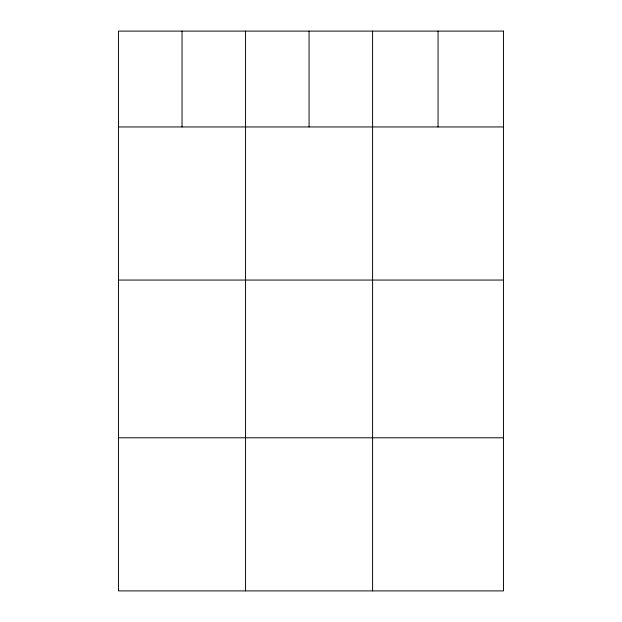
<?xml version="1.0" encoding="UTF-8"?>
<svg xmlns="http://www.w3.org/2000/svg" width="622" height="622" viewBox="0 0 622 622"><rect width="100%" height="100%" fill="white"/><g stroke="black" fill="none" stroke-linecap="round" stroke-linejoin="round"><path stroke-width="0.93" d="M118.514 126.95L503.486 126.95M118.514 280.055L503.486 280.055M118.514 437.795L503.486 437.795M438.043 31.1L438.043 126.95M372.594 31.1L372.594 590.9M309.072 31.1L309.072 126.95M245.558 31.1L245.558 590.9M182.036 31.1L182.036 126.95M503.486 31.1L118.514 31.1L118.514 590.9L503.486 590.9L503.486 31.1"/></g></svg>
